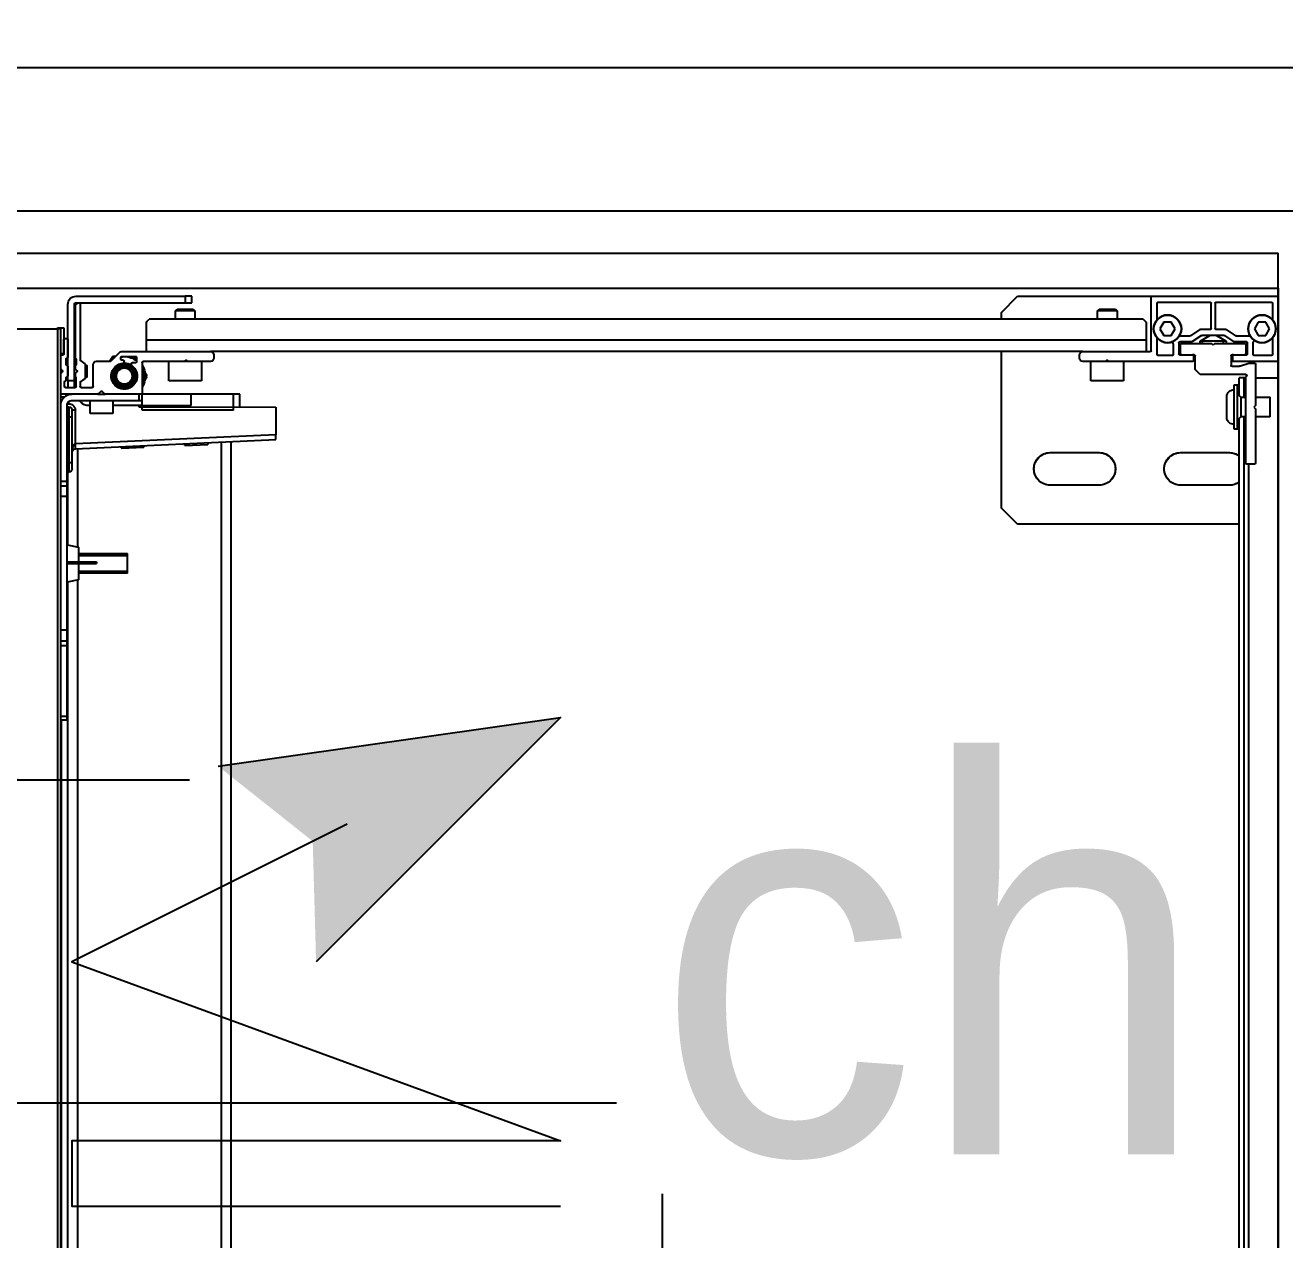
# Model space of a CAD drawing. Header units: centimetres. Extents: x -35664 to 50682, y -23001 to 23705.
# Drawn here: x 9706.7 to 9745.36, y 4361.12 to 4398.4 of the extents above; entities that cross this region are included whole.
import ezdxf

# ---------------------------------------------------------------- set-up
doc = ezdxf.new("R2010")
doc.units = ezdxf.units.CM
doc.linetypes.add('ACAD_ISO02W100', pattern=[15, 12, -3])
doc.linetypes.add('Style de ligne -1', pattern=[0.41664, 0.20828, -0.20836])
for name, color, linetype in [('B aménagement intérieur', 252, 'Continuous'), ('B Général', 252, 'Continuous'), ('C ANNOTATIONS-prestations', 252, 'Continuous'), ('F REMPLISSAGE-vert clair', 252, 'Continuous'), ('F REMPLISSAGE-vert foncé', 252, 'Continuous'), ('MTI900_Alu', 252, 'Continuous'), ('prlm-CHAUFF', 4, 'Continuous'), ('prlm-MOD', 64, 'Continuous')]:
    doc.layers.add(name, color=color, linetype=linetype)
doc.layers.add('prlm-ELEC-CFO', color=1, linetype='Continuous', lineweight=25)
doc.layers.add('prlm-ZEROPLOT', color=254, linetype='Continuous', plot=False)
doc.layers.get('prlm-CHAUFF').off()
doc.styles.add('Eurostile', font='Eurosti.TTF')
doc.styles.add('prlm-elec-cfo', font='comic.ttf', dxfattribs={"height": 12})

# ---------------------------------------------------------------- blocks, each defined once
blk = doc.blocks.new('B 90.200_wc-2')
at = {"layer": 'B Général', "linetype": 'Continuous'}
for p, q in [((-24.9, 0.1), (24.9, 0.1)), ((25, -20.1), (25, 0))]:
    blk.add_line(p, q, dxfattribs=at)
blk.add_arc((24.9, 0), 0.1, 0, 90, dxfattribs=at)
blk = doc.blocks.new('B 90.Groupe-2-1')
at = {"layer": 'B Général', "xscale": -1, "rotation": 270}
blk.add_blockref('B 90.200_wc-2', (35.5, 7.5), dxfattribs=at)
blk = doc.blocks.new('B 90.WC-plan-PMR')
at = {"layer": 'B Général'}
blk.add_blockref('B 90.Groupe-2-1', (0, 0), dxfattribs=at)
blk = doc.blocks.new('B 90.VMC')
at = {"layer": 'B Général', "linetype": 'Style de ligne -1', "ltscale": 25.4}
blk.add_line((0, 10.771), (0, 17), dxfattribs=at)
at = {"layer": 'B Général', "linetype": 'Continuous', "flags": 128}
blk.add_lwpolyline([(0, 10.771), (-8.34, -6.522), (8.34, -6.522)], close=True, dxfattribs=at)
at = {"layer": 'C ANNOTATIONS-prestations', "insert": (-7.149, -7.39), "char_height": 4.706, "attachment_point": 1, "line_spacing_factor": 0.894142, "style": 'Eurostile'}
blk.add_mtext('VMC', dxfattribs=at)
blk = doc.blocks.new('B 90.T2 S105 (2D)')
at = {"layer": 'B Général', "linetype": 'Continuous'}
for p in [(278.41, -200.441), (317.41, -291.511)]:
    blk.add_line(p, (317.41, -200.441), dxfattribs=at)
at = {"layer": 'F REMPLISSAGE-vert clair'}
for p, q in [((278.41, -194.741), (367.046, -194.741)), ((278.41, -199.141), (318.71, -199.141))]:
    blk.add_line(p, q, dxfattribs=at)
at = {"layer": 'F REMPLISSAGE-vert foncé'}
for p, q in [((278.41, -194.741), (367.046, -194.741)), ((278.41, -199.141), (318.71, -199.141))]:
    blk.add_line(p, q, dxfattribs=at)
at = {"layer": 'F REMPLISSAGE-vert foncé', "linetype": 'Continuous'}
for p in [(278.41, -200.441), (317.41, -291.511)]:
    blk.add_line(p, (317.41, -200.441), dxfattribs=at)
at = {"layer": 'B Général'}
blk.add_blockref('B 90.WC-plan-PMR', (262.91, -259.013), dxfattribs=at)
at = {"layer": 'B Général', "rotation": 270}
blk.add_blockref('B 90.VMC', (267.932, -216.603), dxfattribs=at)
blk = doc.blocks.new('B 90.G 100_80')
at = {"layer": 'B Général', "linetype": 'Continuous', "flags": 128}
blk.add_lwpolyline([(9.5, -45), (9.5, 45), (48.52, 45), (48.52, -45)], close=True, dxfattribs=at)
at = {"layer": 'C ANNOTATIONS-prestations'}
for p, q in [((46.87, 43.75), (46.87, -43.75)), ((46.97, -43.75), (46.97, 43.75)), ((9.5, 42.25), (9.5, -42.25)), ((10.55, 41.05), (10.55, -41.05)), ((10.7, 41), (10.7, -41)), ((10.4, 39.6), (10.4, -39.6)), ((46.65, 1.6), (46.65, -35.984)), ((46.85, 1.667), (46.85, -31.75)), ((41.65, -40.287), (41.65, 1.325)), ((41.95, -40.274), (41.95, 1.325)), ((46.35, -36.044), (46.35, 1.5)), ((46.67, -31.75), (46.67, -31.85)), ((46.87, -31.75), (46.67, -31.75)), ((46.67, -31.85), (46.67, -34.033)), ((46.67, -31.85), (46.87, -31.85)), ((46.87, -34.033), (46.67, -34.033)), ((46.67, -34.033), (46.67, -34.168)), ((46.67, -34.168), (46.67, -34.5)), ((46.67, -34.168), (46.87, -34.168)), ((46.67, -34.5), (46.67, -38.6)), ((46.67, -34.5), (46.87, -34.5)), ((44.82, -36.25), (44.82, -36.85)), ((44.82, -36.25), (46.32, -36.25)), ((46.32, -36.311), (44.82, -36.311)), ((46.32, -36.05), (46.67, -35.98)), ((46.32, -36.55), (46.32, -36.05)), ((45.911, -36.55), (45.775, -36.55)), ((45.775, -36.6), (45.775, -36.55)), ((45.911, -36.6), (45.775, -36.6)), ((46.67, -36.55), (45.911, -36.55)), ((45.911, -36.6), (45.911, -36.55)), ((46.67, -36.6), (45.911, -36.6)), ((46.32, -37.05), (46.32, -36.6)), ((46.32, -36.789), (44.82, -36.789)), ((46.32, -36.85), (44.82, -36.85)), ((46.67, -37.12), (46.32, -37.05)), ((46.35, -40.074), (46.35, -37.056)), ((46.65, -37.116), (46.65, -39.35)), ((10.7, -37.75), (17.5, -37.75)), ((17.5, -37.75), (18, -38.25)), ((18, -38.25), (18, -43.05)), ((46.67, -38.6), (46.67, -38.932)), ((46.67, -38.6), (46.87, -38.6)), ((11, -38.95), (12.5, -38.95)), ((15, -38.95), (16.5, -38.95)), ((46.67, -38.932), (46.67, -39.067)), ((46.87, -38.932), (46.67, -38.932)), ((46.67, -39.35), (46.62, -39.35)), ((46.62, -39.65), (46.62, -39.35)), ((46.67, -39.067), (46.67, -41.4)), ((46.67, -39.067), (46.87, -39.067)), ((10.2, -41.3), (10.2, -39.63)), ((10.23, -39.6), (10.47, -39.6)), ((10.5, -39.63), (10.5, -42.29)), ((46.52, -39.45), (46.52, -39.65)), ((46.52, -39.65), (46.52, -41.05)), ((46.62, -39.65), (46.52, -39.65)), ((46.62, -39.65), (46.67, -39.65)), ((46.62, -41.05), (46.62, -39.65)), ((12.5, -39.95), (11, -39.95)), ((16.5, -39.95), (15, -39.95)), ((46.413, -40.071), (40.27, -40.35)), ((43.056, -40.173), (42.354, -40.205)), ((42.357, -40.255), (42.354, -40.205)), ((43.056, -40.173), (43.058, -40.223)), ((45.018, -40.084), (44.316, -40.116)), ((44.319, -40.166), (44.316, -40.116)), ((45.018, -40.084), (45.02, -40.134)), ((46.425, -40.07), (46.413, -40.071)), ((46.413, -40.071), (46.42, -40.221)), ((40.27, -40.5), (46.42, -40.221)), ((40.27, -40.35), (40.27, -40.5)), ((40.27, -41.351), (40.27, -40.5)), ((46.42, -40.221), (46.425, -40.22)), ((46.42, -40.221), (46.42, -41.25)), ((10.65, -41.05), (10.75, -40.95)), ((10.7, -40.67), (10.75, -40.67)), ((10.75, -40.67), (10.75, -42.03)), ((10.75, -40.67), (10.85, -40.67)), ((10.85, -40.67), (10.85, -42.03)), ((9.75, -41.05), (9.75, -41.65)), ((9.75, -41.05), (10.2, -41.05)), ((10.25, -41.35), (10.2, -41.3)), ((10.2, -41.4), (10.25, -41.35)), ((10.5, -41.05), (10.65, -41.05)), ((10.65, -41.65), (10.65, -41.05)), ((11.08, -41.025), (11.08, -41.675)), ((44.47, -41.36), (40.27, -41.351)), ((41.37, -41.353), (41.37, -41.75)), ((41.57, -41.25), (44.37, -41.25)), ((41.57, -41.25), (41.57, -41.75)), ((44.37, -41.25), (44.37, -41.4)), ((44.472, -41.4), (44.47, -41.36)), ((45.27, -41.15), (45.97, -41.15)), ((45.27, -41.55), (45.27, -41.15)), ((45.97, -41.15), (45.97, -41.55)), ((46.42, -41.25), (46.52, -41.25)), ((46.52, -41.05), (46.52, -41.25)), ((46.62, -41.05), (46.52, -41.05)), ((46.67, -41.05), (46.62, -41.05)), ((46.62, -41.35), (46.62, -41.05)), ((46.62, -41.35), (46.67, -41.35)), ((10.2, -41.65), (9.75, -41.65)), ((10.2, -42.67), (10.2, -41.4)), ((10.65, -41.65), (10.5, -41.65)), ((10.55, -41.65), (10.55, -42.25)), ((10.75, -41.75), (10.65, -41.65)), ((10.7, -41.7), (10.7, -42.25)), ((41.37, -41.75), (41.57, -41.75)), ((41.57, -41.75), (42.87, -41.75)), ((42.87, -41.4), (42.87, -41.75)), ((44.37, -41.4), (42.87, -41.4)), ((42.87, -41.75), (44.37, -41.75)), ((44.37, -41.4), (44.37, -41.55)), ((44.37, -41.4), (45.27, -41.4)), ((44.37, -41.55), (44.37, -41.75)), ((44.47, -41.55), (44.37, -41.55)), ((44.37, -41.75), (44.4, -41.75)), ((44.4, -41.75), (45.508, -41.75)), ((46.52, -41.55), (44.47, -41.55)), ((44.47, -41.75), (44.47, -41.55)), ((45.732, -41.75), (45.508, -41.75)), ((45.732, -41.75), (46.84, -41.75)), ((45.97, -41.4), (46.067, -41.4)), ((46.765, -41.65), (46.87, -41.65)), ((46.84, -41.75), (46.87, -41.75)), ((10.75, -42.03), (10.7, -42.03)), ((10.85, -42.03), (10.75, -42.03)), ((44.37, -42.72), (44.37, -41.78)), ((45.114, -41.95), (44.726, -41.95)), ((45.529, -41.759), (45.599, -41.829)), ((45.641, -41.829), (45.711, -41.759)), ((45.87, -41.98), (45.87, -42.66)), ((46.24, -41.95), (45.9, -41.95)), ((46.133, -42.221), (46.257, -42.134)), ((46.27, -42.109), (46.27, -41.98)), ((46.4, -41.98), (46.4, -42.252)), ((46.72, -41.95), (46.43, -41.95)), ((46.45, -41.95), (46.45, -42.15)), ((46.65, -42.15), (46.65, -41.95)), ((46.75, -41.98), (46.75, -42.12)), ((9.5, -42.78), (9.5, -42.25)), ((10.2, -42.25), (9.5, -42.25)), ((10.55, -42.25), (10.5, -42.25)), ((10.5, -42.35), (11.9, -42.35)), ((10.55, -42.25), (10.7, -42.25)), ((11.9, -42.35), (12.05, -42.5)), ((12.05, -42.5), (12.05, -42.92)), ((14.25, -42.15), (15.25, -42.15)), ((14.25, -42.75), (14.25, -42.15)), ((15.25, -42.15), (15.25, -42.75)), ((42.55, -42.15), (43.55, -42.15)), ((42.55, -42.75), (42.55, -42.15)), ((43.55, -42.15), (43.55, -42.75)), ((44.278, -42.2), (44.22, -42.3)), ((44.22, -42.3), (44.278, -42.4)), ((46.07, -42.27), (46.09, -42.25)), ((46.07, -42.63), (46.07, -42.27)), ((46.07, -42.293), (46.12, -42.293)), ((46.09, -42.65), (46.09, -42.25)), ((46.09, -42.25), (46.12, -42.25)), ((46.12, -42.654), (46.12, -42.246)), ((46.371, -42.429), (46.411, -42.388)), ((46.411, -42.512), (46.371, -42.471)), ((46.4, -42.25), (46.45, -42.25)), ((46.4, -42.293), (46.45, -42.293)), ((46.42, -42.28), (46.42, -42.367)), ((46.45, -42.15), (46.45, -44.5)), ((46.45, -42.15), (46.65, -42.15)), ((46.65, -42.15), (46.65, -44.5)), ((46.65, -42.595), (46.65, -42.31)), ((46.661, -42.249), (46.7, -42.21)), ((46.661, -42.287), (46.661, -42.249)), ((46.7, -42.15), (46.7, -42.251)), ((46.72, -42.15), (46.7, -42.15)), ((46.821, -42.429), (46.87, -42.379)), ((46.87, -42.521), (46.821, -42.471)), ((46.835, -42.486), (46.835, -42.414)), ((9.5, -44.72), (9.5, -42.78)), ((9.53, -42.75), (10.87, -42.75)), ((10.395, -42.7), (10.23, -42.7)), ((10.695, -42.601), (10.405, -42.698)), ((10.92, -42.6), (10.705, -42.6)), ((10.9, -42.78), (10.9, -42.92)), ((10.95, -42.92), (10.95, -42.63)), ((12.1, -42.92), (12.1, -42.78)), ((12.13, -42.75), (14.7, -42.75)), ((14.7, -42.75), (14.729, -42.779)), ((14.7, -42.75), (14.8, -42.75)), ((14.771, -42.779), (14.8, -42.75)), ((14.8, -42.75), (15.5, -42.75)), ((15.6, -42.85), (15.6, -42.95)), ((42.17, -42.95), (42.17, -42.85)), ((42.27, -42.75), (42.958, -42.75)), ((42.958, -42.75), (43.082, -42.75)), ((42.979, -42.759), (42.999, -42.779)), ((43.041, -42.779), (43.061, -42.759)), ((43.082, -42.75), (44.34, -42.75)), ((44.54, -42.87), (44.54, -42.74)), ((44.54, -42.854), (44.566, -42.9)), ((44.57, -42.71), (44.68, -42.71)), ((44.99, -42.9), (44.57, -42.9)), ((44.71, -42.68), (44.71, -42.657)), ((44.92, -42.729), (44.92, -42.76)), ((44.95, -42.79), (44.99, -42.79)), ((45.02, -42.82), (45.02, -42.87)), ((45.321, -42.769), (45.049, -43.041)), ((45.184, -42.906), (45.27, -42.906)), ((45.27, -42.906), (45.328, -42.806)), ((45.77, -42.76), (45.342, -42.76)), ((46.07, -42.607), (46.12, -42.607)), ((46.09, -42.65), (46.07, -42.63)), ((46.12, -42.65), (46.09, -42.65)), ((46.257, -42.766), (46.133, -42.679)), ((46.27, -44.52), (46.27, -42.791)), ((46.4, -42.607), (46.45, -42.607)), ((46.45, -42.65), (46.4, -42.65)), ((46.4, -42.827), (46.4, -42.653)), ((46.42, -42.533), (46.42, -42.625)), ((46.42, -42.855), (46.42, -44.45)), ((46.65, -43.42), (46.65, -42.885)), ((46.661, -42.65), (46.661, -42.618)), ((46.7, -42.69), (46.661, -42.65)), ((46.7, -42.654), (46.7, -42.826)), ((9.68, -43.467), (9.68, -42.96)), ((9.71, -42.93), (10.24, -42.93)), ((10.27, -42.96), (10.27, -43.306)), ((10.45, -42.98), (10.45, -43.32)), ((10.87, -42.95), (10.48, -42.95)), ((10.5, -43.27), (10.5, -42.98)), ((10.87, -42.95), (10.92, -42.95)), ((11.45, -43.3), (11.5, -43.25)), ((11.5, -43.25), (11.55, -43.3)), ((12.08, -42.95), (12.13, -42.95)), ((12.52, -42.95), (12.13, -42.95)), ((12.5, -42.98), (12.5, -43.27)), ((12.55, -43.32), (12.55, -42.98)), ((12.73, -43.28), (12.73, -42.96)), ((12.76, -42.93), (13.19, -42.93)), ((13.22, -42.96), (13.22, -43.467)), ((13.4, -43.08), (13.4, -44.72)), ((15.5, -43.05), (13.43, -43.05)), ((13.55, -43.4), (13.55, -43.05)), ((15.5, -43.05), (42.27, -43.05)), ((45.028, -43.05), (42.27, -43.05)), ((44.25, -43.4), (44.25, -43.05)), ((46.77, -42.98), (46.77, -43.42)), ((46.77, -43.78), (46.77, -42.98)), ((46.77, -42.98), (46.87, -42.98)), ((46.84, -42.95), (46.8, -42.95)), ((9.885, -43.55), (9.769, -43.75)), ((10.115, -43.55), (9.885, -43.55)), ((10.231, -43.75), (10.115, -43.55)), ((10.364, -43.53), (10.786, -43.53)), ((10.48, -43.35), (10.841, -43.35)), ((11.45, -43.3), (10.53, -43.3)), ((10.803, -43.535), (11.088, -43.725)), ((10.858, -43.355), (11.142, -43.545)), ((11.1, -43.377), (11.1, -43.3)), ((11.1, -43.377), (11.9, -43.377)), ((11.4, -43.55), (11.1, -43.377)), ((11.159, -43.55), (11.841, -43.55)), ((11.177, -43.3), (11.177, -43.421)), ((12.47, -43.3), (11.55, -43.3)), ((11.9, -43.377), (11.6, -43.55)), ((11.823, -43.3), (11.823, -43.421)), ((11.858, -43.545), (12.15, -43.35)), ((11.9, -43.3), (11.9, -43.377)), ((11.904, -43.73), (12.197, -43.535)), ((12.15, -43.35), (12.52, -43.35)), ((12.214, -43.53), (12.536, -43.53)), ((12.785, -43.55), (12.669, -43.75)), ((13.015, -43.55), (12.785, -43.55)), ((13.131, -43.75), (13.015, -43.55)), ((13.55, -43.4), (44.25, -43.4)), ((13.55, -43.95), (13.55, -43.4)), ((44.25, -43.95), (44.25, -43.4)), ((46.74, -43.45), (46.68, -43.45)), ((9.68, -44.54), (9.68, -44.033)), ((9.769, -43.75), (9.885, -43.95)), ((9.885, -43.95), (10.115, -43.95)), ((10.115, -43.95), (10.231, -43.75)), ((11.105, -43.73), (11.41, -43.73)), ((11.44, -44.54), (11.44, -43.76)), ((11.56, -43.76), (11.56, -44.54)), ((11.59, -43.73), (11.904, -43.73)), ((12.669, -43.75), (12.785, -43.95)), ((12.785, -43.95), (13.015, -43.95)), ((13.015, -43.95), (13.131, -43.75)), ((13.22, -44.033), (13.22, -44.54)), ((13.65, -44.05), (13.55, -43.95)), ((13.65, -44.05), (44.15, -44.05)), ((14.45, -44.3), (14.45, -44.05)), ((15.05, -44.05), (15.05, -44.3)), ((18, -44.05), (18, -44.25)), ((42.75, -44.3), (42.75, -44.05)), ((43.35, -44.05), (43.35, -44.3)), ((44.25, -43.95), (44.15, -44.05)), ((46.97, -43.78), (46.77, -43.78)), ((46.87, -43.75), (46.97, -43.75)), ((46.97, -43.75), (46.97, -43.78)), ((47.42, -43.75), (46.97, -43.75)), ((48.52, -43.75), (47.42, -43.75)), ((14.45, -44.3), (15.05, -44.3)), ((14.5, -44.35), (14.45, -44.3)), ((15, -44.35), (14.5, -44.35)), ((15.05, -44.3), (15, -44.35)), ((18, -44.25), (17.5, -44.75)), ((42.75, -44.3), (43.35, -44.3)), ((42.8, -44.35), (42.75, -44.3)), ((43.3, -44.35), (42.8, -44.35)), ((43.35, -44.3), (43.3, -44.35)), ((9.5, -44.75), (9.5, -44.72)), ((9.53, -44.75), (9.5, -44.75)), ((13.37, -44.75), (9.53, -44.75)), ((11.41, -44.57), (9.71, -44.57)), ((13.19, -44.57), (11.59, -44.57)), ((17.5, -44.75), (13.37, -44.75)), ((43.05, -44.55), (42.85, -44.55)), ((42.85, -44.55), (42.85, -44.75)), ((42.85, -44.75), (43.05, -44.75)), ((46.4, -44.55), (43.05, -44.55)), ((43.05, -44.75), (43.05, -44.55)), ((46.4, -44.75), (43.05, -44.75)), ((46.32, -44.55), (46.3, -44.55))]:
    blk.add_line(p, q, dxfattribs=at)
at = {"layer": 'C ANNOTATIONS-prestations', "flags": 128}
for points in [[(10.7, -39.05, -0.080612), (10.842, -38.976, -0.080612), (11, -38.95)], [(12.5, -38.95, -0.414214), (13, -39.45, -0.414214), (12.5, -39.95)], [(15, -39.95, -0.414214), (14.5, -39.45, -0.414214), (15, -38.95)], [(16.5, -38.95, -0.414214), (17, -39.45, -0.414214), (16.5, -39.95)], [(46.52, -39.45, -0.198912), (46.549, -39.379, -0.198912), (46.62, -39.35)], [(10.2, -39.63, -0.198912), (10.209, -39.609, -0.198912), (10.23, -39.6)], [(10.47, -39.6, -0.198912), (10.491, -39.609, -0.198912), (10.5, -39.63)], [(11, -39.95, -0.080612), (10.842, -39.924, -0.080612), (10.7, -39.85)], [(46.52, -39.97, -0.193016), (46.492, -40.039, -0.193016), (46.425, -40.07)], [(10.85, -40.827, -0.218554), (11.01, -40.873, -0.218554), (11.08, -41.025)], [(10.85, -40.826, -0.003145), (10.853, -40.826, -0.003145), (10.855, -40.826)], [(46.663, -41.445, -0.227222), (46.495, -41.406, -0.227222), (46.42, -41.25)], [(46.62, -41.35, -0.198912), (46.549, -41.321, -0.198912), (46.52, -41.25)], [(11.08, -41.675, -0.218554), (11.01, -41.827, -0.218554), (10.85, -41.873)], [(44.37, -41.78, -0.198912), (44.379, -41.759, -0.198912), (44.4, -41.75)], [(45.508, -41.75, -0.098491), (45.519, -41.752, -0.098491), (45.529, -41.759)], [(45.711, -41.759, -0.098491), (45.721, -41.752, -0.098491), (45.732, -41.75)], [(46.067, -41.4, -0.109774), (46.151, -41.419, -0.109774), (46.22, -41.472)], [(46.302, -41.55, -0.028434), (46.259, -41.513, -0.028434), (46.22, -41.472)], [(46.87, -41.4, -0.198912), (46.767, -41.647, -0.198912), (46.52, -41.75)], [(46.67, -41.4, -0.198912), (46.626, -41.506, -0.198912), (46.52, -41.55)], [(46.84, -41.75, -0.198912), (46.861, -41.759, -0.198912), (46.87, -41.78)], [(10.855, -41.873, -0.003145), (10.853, -41.874, -0.003145), (10.85, -41.874)], [(44.37, -42.646, -0.14145), (44.27, -42.3, -0.14145), (44.37, -41.954)], [(44.37, -42.54, -0.103148), (44.32, -42.3, -0.103148), (44.37, -42.06)], [(44.697, -42.632, -0.366532), (44.556, -42.134, -0.366532), (45.023, -41.913, -0.366532), (45.318, -42.338, -0.366532), (44.948, -42.699)], [(45.641, -41.829, -0.198912), (45.62, -41.837, -0.198912), (45.599, -41.829)], [(45.87, -41.98, -0.198912), (45.879, -41.959, -0.198912), (45.9, -41.95)], [(46.24, -41.95, -0.198912), (46.261, -41.959, -0.198912), (46.27, -41.98)], [(46.27, -42.109, -0.120588), (46.267, -42.123, -0.120588), (46.257, -42.134)], [(46.4, -41.98, -0.198912), (46.409, -41.959, -0.198912), (46.43, -41.95)], [(46.72, -41.95, -0.198912), (46.741, -41.959, -0.198912), (46.75, -41.98)], [(46.75, -42.12, -0.198912), (46.741, -42.141, -0.198912), (46.72, -42.15)], [(10.5, -42.35, -0.414214), (10.47, -42.32, -0.414214), (10.5, -42.29)], [(46.12, -42.246, -0.120588), (46.123, -42.232, -0.120588), (46.133, -42.221)], [(46.371, -42.471, -0.198912), (46.362, -42.45, -0.198912), (46.371, -42.429)], [(46.42, -42.28, -0.155096), (46.406, -42.269, -0.155096), (46.4, -42.252)], [(46.42, -42.367, -0.098491), (46.418, -42.378, -0.098491), (46.411, -42.388)], [(46.411, -42.512, -0.098491), (46.418, -42.522, -0.098491), (46.42, -42.533)], [(46.661, -42.249, -0.013224), (46.655, -42.25, -0.013224), (46.65, -42.25)], [(46.65, -42.31, -0.17724), (46.657, -42.291, -0.17724), (46.675, -42.28)], [(46.7, -42.251, -0.17724), (46.693, -42.27, -0.17724), (46.675, -42.28)], [(46.821, -42.471, -0.198912), (46.812, -42.45, -0.198912), (46.821, -42.429)], [(9.5, -42.78, -0.198912), (9.509, -42.759, -0.198912), (9.53, -42.75)], [(10.23, -42.7, -0.198912), (10.209, -42.691, -0.198912), (10.2, -42.67)], [(10.405, -42.698, -0.040241), (10.4, -42.7, -0.040241), (10.395, -42.7)], [(10.695, -42.601, -0.040241), (10.7, -42.6, -0.040241), (10.705, -42.6)], [(10.87, -42.75, -0.198912), (10.891, -42.759, -0.198912), (10.9, -42.78)], [(10.92, -42.6, -0.198912), (10.941, -42.609, -0.198912), (10.95, -42.63)], [(12.1, -42.78, -0.198912), (12.109, -42.759, -0.198912), (12.13, -42.75)], [(14.771, -42.779, -0.198912), (14.75, -42.787, -0.198912), (14.729, -42.779)], [(15.5, -42.75, -0.198912), (15.571, -42.779, -0.198912), (15.6, -42.85)], [(42.17, -42.85, -0.198912), (42.199, -42.779, -0.198912), (42.27, -42.75)], [(42.958, -42.75, -0.098491), (42.969, -42.752, -0.098491), (42.979, -42.759)], [(43.041, -42.779, -0.198912), (43.02, -42.787, -0.198912), (42.999, -42.779)], [(43.061, -42.759, -0.098491), (43.071, -42.752, -0.098491), (43.082, -42.75)], [(44.37, -42.72, -0.198912), (44.361, -42.741, -0.198912), (44.34, -42.75)], [(44.54, -42.74, -0.198912), (44.549, -42.719, -0.198912), (44.57, -42.71)], [(44.92, -42.9, -0.085942), (44.718, -42.865, -0.085942), (44.54, -42.764)], [(44.67, -42.9, -0.02871), (44.603, -42.867, -0.02871), (44.54, -42.827)], [(44.57, -42.9, -0.198912), (44.549, -42.891, -0.198912), (44.54, -42.87)], [(44.71, -42.68, -0.198912), (44.701, -42.701, -0.198912), (44.68, -42.71)], [(44.697, -42.632, -0.122946), (44.706, -42.643, -0.122946), (44.71, -42.657)], [(44.92, -42.7, -0.074153), (44.803, -42.683, -0.074153), (44.697, -42.632)], [(44.92, -42.729, -0.189855), (44.928, -42.708, -0.189855), (44.948, -42.699)], [(44.948, -42.699, -0.008728), (44.934, -42.7, -0.008728), (44.92, -42.7)], [(44.95, -42.79, -0.198912), (44.929, -42.781, -0.198912), (44.92, -42.76)], [(45.009, -42.893, -0.018566), (44.965, -42.898, -0.018566), (44.92, -42.9)], [(44.99, -42.79, -0.198912), (45.011, -42.799, -0.198912), (45.02, -42.82)], [(45.02, -42.87, -0.198912), (45.011, -42.891, -0.198912), (44.99, -42.9)], [(45.379, -42.76, -0.041018), (45.298, -42.829, -0.041018), (45.207, -42.883)], [(45.321, -42.769, -0.098491), (45.331, -42.762, -0.098491), (45.342, -42.76)], [(45.87, -42.66, -0.198912), (45.841, -42.731, -0.198912), (45.77, -42.76)], [(46.133, -42.679, -0.120588), (46.123, -42.668, -0.120588), (46.12, -42.654)], [(46.257, -42.766, -0.120588), (46.267, -42.777, -0.120588), (46.27, -42.791)], [(46.4, -42.653, -0.155096), (46.406, -42.636, -0.155096), (46.42, -42.625)], [(46.42, -42.855, -0.155096), (46.406, -42.844, -0.155096), (46.4, -42.827)], [(46.675, -42.625, -0.17724), (46.657, -42.614, -0.17724), (46.65, -42.595)], [(46.65, -42.65, -0.013224), (46.655, -42.65, -0.013224), (46.661, -42.65)], [(46.65, -42.885, -0.17724), (46.657, -42.866, -0.17724), (46.675, -42.855)], [(46.675, -42.625, -0.17724), (46.693, -42.635, -0.17724), (46.7, -42.654)], [(46.7, -42.826, -0.17724), (46.693, -42.845, -0.17724), (46.675, -42.855)], [(9.68, -42.96, -0.198912), (9.689, -42.939, -0.198912), (9.71, -42.93)], [(10.24, -42.93, -0.198912), (10.261, -42.939, -0.198912), (10.27, -42.96)], [(10.45, -42.98, -0.198912), (10.459, -42.959, -0.198912), (10.48, -42.95)], [(10.5, -42.98, -0.198912), (10.509, -42.959, -0.198912), (10.53, -42.95)], [(10.53, -43.3, -0.198912), (10.509, -43.291, -0.198912), (10.5, -43.27)], [(10.9, -42.92, -0.198912), (10.891, -42.941, -0.198912), (10.87, -42.95)], [(10.95, -42.92, -0.198912), (10.941, -42.941, -0.198912), (10.92, -42.95)], [(12.08, -42.95, -0.198912), (12.059, -42.941, -0.198912), (12.05, -42.92)], [(12.13, -42.95, -0.198912), (12.109, -42.941, -0.198912), (12.1, -42.92)], [(12.47, -42.95, -0.198912), (12.491, -42.959, -0.198912), (12.5, -42.98)], [(12.5, -43.27, -0.198912), (12.491, -43.291, -0.198912), (12.47, -43.3)], [(12.52, -42.95, -0.198912), (12.541, -42.959, -0.198912), (12.55, -42.98)], [(12.73, -42.96, -0.198912), (12.739, -42.939, -0.198912), (12.76, -42.93)], [(12.758, -43.349, -0.095961), (12.737, -43.317, -0.095961), (12.73, -43.28)], [(13.19, -42.93, -0.198912), (13.211, -42.939, -0.198912), (13.22, -42.96)], [(13.4, -43.08, -0.198912), (13.409, -43.059, -0.198912), (13.43, -43.05)], [(15.6, -42.95, -0.198912), (15.571, -43.021, -0.198912), (15.5, -43.05)], [(42.27, -43.05, -0.198912), (42.199, -43.021, -0.198912), (42.17, -42.95)], [(45.049, -43.041, -0.098491), (45.039, -43.048, -0.098491), (45.028, -43.05)], [(46.77, -42.98, -0.198912), (46.779, -42.959, -0.198912), (46.8, -42.95)], [(46.87, -42.92, -0.198912), (46.861, -42.941, -0.198912), (46.84, -42.95)], [(9.68, -43.47, -0.01196), (9.68, -43.469, -0.01196), (9.68, -43.467)], [(10.27, -43.306, -0.123554), (10.258, -43.354, -0.123554), (10.225, -43.39)], [(10.48, -43.35, -0.198912), (10.459, -43.341, -0.198912), (10.45, -43.32)], [(10.786, -43.53, -0.073633), (10.795, -43.531, -0.073633), (10.803, -43.535)], [(10.841, -43.35, -0.073633), (10.85, -43.351, -0.073633), (10.858, -43.355)], [(11.159, -43.55, -0.073633), (11.15, -43.549, -0.073633), (11.142, -43.545)], [(11.858, -43.545, -0.073633), (11.85, -43.549, -0.073633), (11.841, -43.55)], [(12.197, -43.535, -0.073633), (12.205, -43.531, -0.073633), (12.214, -43.53)], [(12.55, -43.32, -0.198912), (12.541, -43.341, -0.198912), (12.52, -43.35)], [(13.22, -43.467, -0.01196), (13.22, -43.469, -0.01196), (13.22, -43.47)], [(46.68, -43.45, -0.198912), (46.659, -43.441, -0.198912), (46.65, -43.42)], [(46.77, -43.42, -0.198912), (46.761, -43.441, -0.198912), (46.74, -43.45)], [(9.68, -44.033, -0.01196), (9.68, -44.031, -0.01196), (9.68, -44.03)], [(11.105, -43.73, -0.073633), (11.096, -43.729, -0.073633), (11.088, -43.725)], [(11.41, -43.73, -0.198912), (11.431, -43.739, -0.198912), (11.44, -43.76)], [(11.56, -43.76, -0.198912), (11.569, -43.739, -0.198912), (11.59, -43.73)], [(13.22, -44.03, -0.01196), (13.22, -44.031, -0.01196), (13.22, -44.033)], [(46.42, -44.45, -0.198912), (46.391, -44.521, -0.198912), (46.32, -44.55)], [(9.53, -44.75, -0.198912), (9.509, -44.741, -0.198912), (9.5, -44.72)], [(9.71, -44.57, -0.198912), (9.689, -44.561, -0.198912), (9.68, -44.54)], [(11.44, -44.54, -0.198912), (11.431, -44.561, -0.198912), (11.41, -44.57)], [(11.59, -44.57, -0.198912), (11.569, -44.561, -0.198912), (11.56, -44.54)], [(13.22, -44.54, -0.198912), (13.211, -44.561, -0.198912), (13.19, -44.57)], [(13.4, -44.72, -0.198912), (13.391, -44.741, -0.198912), (13.37, -44.75)], [(46.3, -44.55, -0.198912), (46.279, -44.541, -0.198912), (46.27, -44.52)], [(46.65, -44.5, -0.198912), (46.577, -44.677, -0.198912), (46.4, -44.75)], [(46.45, -44.5, -0.198912), (46.435, -44.535, -0.198912), (46.4, -44.55)]]:
    blk.add_lwpolyline(points, format="xyb", dxfattribs=at)
at = {"layer": 'C ANNOTATIONS-prestations'}
for centre, radius in [((44.92, -42.3), 0.35), ((44.92, -42.3), 0.3), ((44.92, -42.3), 0.25), ((10, -43.75), 0.425), ((12.9, -43.75), 0.425)]:
    blk.add_circle(centre, radius, dxfattribs=at)
for points, knots in [([(46.425, -40.22), (46.423, -40.181), (46.422, -40.129), (46.422, -40.102), (46.422, -40.083), (46.423, -40.074), (46.424, -40.072), (46.424, -40.07), (46.424, -40.07), (46.424, -40.07), (46.425, -40.07)], [0, 0, 0, 1, 2, 3, 4, 5, 6, 7, 7, 8, 8, 8]), ([(46.52, -39.97), (46.52, -40.004), (46.513, -40.068), (46.501, -40.117), (46.491, -40.146), (46.48, -40.171), (46.467, -40.191), (46.457, -40.203), (46.447, -40.212), (46.433, -40.219), (46.426, -40.22), (46.425, -40.22), (46.425, -40.22)], [0, 0, 0, 1, 2, 3, 4, 5, 6, 7, 8, 9, 9, 10, 10, 10])]:
    blk.add_open_spline(points, degree=2, knots=knots, dxfattribs=at)
blk = doc.blocks.new('xi.dchrob')
at = {"layer": 'prlm-ZEROPLOT', "color": 253, "linetype": 'ACAD_ISO02W100', "ltscale": 5}
for radius in [180, 120]:
    blk.add_circle((13.375, 0), radius, dxfattribs=at)
blk = doc.blocks.new('xi.CH')
at = {"layer": 'prlm-ELEC-CFO', "lineweight": 5}
blk.add_hatch(color=0, dxfattribs=at).paths.add_polyline_path([(-3, 6), (-0.103, 3.699), (0, 0), (7.5, 7.5)])
at = {"layer": 'prlm-ELEC-CFO', "color": 0}
for points in [[(-3, 6), (7.5, 7.5), (0, 0)], [(0.955, 4.227), (-7.5, 0), (7.5, -5.5), (-7.5, -5.5), (-7.5, -7.5), (7.5, -7.5)]]:
    blk.add_lwpolyline(points, dxfattribs=at)
blk = doc.blocks.new('B 70.MTI900_Alu_390')
at = {"layer": 'MTI900_Alu', "color": 1, "linetype": 'Continuous'}
for p, q in [((-4.225, 0), (4.225, 0)), ((4.278, 0), (4.225, 0)), ((4.225, -0.07), (4.225, 0)), ((4.472, 0), (4.278, 0)), ((4.475, 0), (4.472, 0)), ((4.475, -0.003), (4.475, 0)), ((4.105, -0.025), (4.165, -0.025)), ((4.105, -0.025), (4.105, -0.07)), ((4.165, -0.07), (4.165, -0.025)), ((4.275, -0.003), (4.275, -0.137)), ((4.293, -0.021), (4.293, -0.074)), ((4.3467, -0.018), (4.296, -0.018)), ((4.355, -0.0385), (4.375, -0.0269)), ((4.355, -0.0615), (4.355, -0.0385)), ((4.375, -0.0269), (4.395, -0.0385)), ((4.395, -0.0385), (4.395, -0.0615)), ((4.454, -0.018), (4.4033, -0.018)), ((4.457, -0.191), (4.457, -0.021)), ((4.475, -0.387), (4.475, -0.003)), ((3.96, -0.073), (3.96, -0.097)), ((4.13, -0.07), (3.963, -0.07)), ((4.135, -0.075), (4.13, -0.07)), ((4.14, -0.07), (4.135, -0.075)), ((4.267, -0.07), (4.14, -0.07)), ((4.27, -0.0895), (4.27, -0.073)), ((4.296, -0.077), (4.3306, -0.077)), ((4.375, -0.0731), (4.355, -0.0615)), ((4.395, -0.0615), (4.375, -0.0731)), ((-4.105, -0.105), (4.105, -0.105)), ((-3.96, -0.09), (3.96, -0.09)), ((3.963, -0.1), (4.229, -0.1)), ((4.105, -0.115), (4.095, -0.125)), ((4.105, -0.1), (4.105, -0.115)), ((4.165, -0.115), (4.105, -0.115)), ((4.165, -0.115), (4.165, -0.1)), ((4.165, -0.105), (4.225, -0.105)), ((4.175, -0.125), (4.165, -0.115)), ((4.225, -0.105), (4.225, -0.1)), ((4.225, -0.105), (4.225, -0.12)), ((4.235, -0.1), (4.235, -0.24)), ((4.2602, -0.1195), (4.2698, -0.0905)), ((4.295, -0.137), (4.295, -0.098)), ((4.298, -0.095), (4.332, -0.095)), ((4.327, -0.1), (4.298, -0.1)), ((4.33, -0.195), (4.33, -0.103)), ((4.335, -0.098), (4.335, -0.1341)), ((4.353, -0.0864), (4.353, -0.1286)), ((-4.1, -0.12), (4.1, -0.12)), ((3.775, -0.12), (3.775, -0.8)), ((3.895, -0.15), (3.895, -0.3)), ((3.995, -0.3), (3.995, -0.15)), ((4.067, -0.12), (4.067, -0.125)), ((4.067, -0.125), (4.203, -0.125)), ((4.067, -0.125), (4.067, -0.135)), ((4.067, -0.135), (4.203, -0.135)), ((4.17, -0.12), (4.225, -0.12)), ((4.203, -0.125), (4.203, -0.12)), ((4.203, -0.135), (4.203, -0.125)), ((4.26, -0.142), (4.26, -0.1205)), ((4.292, -0.145), (4.263, -0.145)), ((4.278, -0.14), (4.292, -0.14)), ((4.295, -0.137), (4.295, -0.142)), ((4.3355, -0.1358), (4.3545, -0.1642)), ((4.3535, -0.1303), (4.3725, -0.1588)), ((4.1025, -0.158), (4.1675, -0.158)), ((4.3377, -0.16), (4.33, -0.16)), ((4.33, -0.1677), (4.3421, -0.1677)), ((4.3377, -0.16), (4.3377, -0.24)), ((4.355, -0.19), (4.3377, -0.16)), ((4.355, -0.1659), (4.355, -0.2341)), ((4.373, -0.1605), (4.373, -0.191)), ((4.33, -0.195), (4.325, -0.2)), ((4.325, -0.2), (4.33, -0.205)), ((4.33, -0.297), (4.33, -0.205)), ((4.3377, -0.24), (4.355, -0.21)), ((4.373, -0.209), (4.373, -0.2404)), ((4.454, -0.194), (4.376, -0.194)), ((4.376, -0.206), (4.454, -0.206)), ((4.457, -0.369), (4.457, -0.209)), ((4.235, -0.24), (4.25, -0.255)), ((4.25, -0.255), (4.292, -0.255)), ((4.275, -0.263), (4.275, -0.52)), ((4.292, -0.26), (4.278, -0.26)), ((4.295, -0.258), (4.295, -0.263)), ((4.295, -0.302), (4.295, -0.263)), ((4.33, -0.2323), (4.3421, -0.2323)), ((4.33, -0.24), (4.3377, -0.24)), ((4.3545, -0.2358), (4.335, -0.265)), ((4.335, -0.265), (4.335, -0.302)), ((4.373, -0.2404), (4.3535, -0.2697)), ((4.298, -0.3), (4.327, -0.3)), ((4.332, -0.305), (4.298, -0.305)), ((4.353, -0.2714), (4.353, -0.3036)), ((4.293, -0.326), (4.293, -0.369)), ((4.328, -0.323), (4.296, -0.323)), ((4.355, -0.3285), (4.375, -0.3169)), ((4.355, -0.3515), (4.355, -0.3285)), ((4.375, -0.3169), (4.395, -0.3285)), ((4.395, -0.3285), (4.395, -0.3515)), ((4.296, -0.372), (4.3467, -0.372)), ((4.375, -0.3631), (4.355, -0.3515)), ((4.395, -0.3515), (4.375, -0.3631)), ((4.4033, -0.372), (4.454, -0.372)), ((4.305, -0.6), (4.305, -0.393)), ((4.34, -0.405), (4.305, -0.405)), ((4.308, -0.39), (4.472, -0.39)), ((4.34, -0.405), (4.34, -3.475)), ((4.395, -0.405), (4.34, -0.405)), ((4.405, -0.415), (4.395, -0.405)), ((4.405, -0.415), (4.405, -3.465)), ((4.475, -0.8), (4.475, -0.387)), ((4.215, -0.475), (4.215, -0.575)), ((4.275, -0.475), (4.215, -0.475)), ((4.43, -0.495), (4.405, -0.495)), ((4.43, -0.495), (4.43, -0.555)), ((4.435, -0.5), (4.43, -0.495)), ((4.435, -0.55), (4.435, -0.5)), ((4.275, -0.52), (4.2779, -0.5229)), ((4.275, -0.52), (4.275, -0.53)), ((4.2779, -0.5271), (4.275, -0.53)), ((4.275, -0.53), (4.275, -0.6)), ((3.895, -0.55), (3.895, -0.7)), ((3.995, -0.7), (3.995, -0.55)), ((4.215, -0.575), (4.275, -0.575)), ((4.405, -0.555), (4.43, -0.555)), ((4.43, -0.555), (4.435, -0.55)), ((4.285, -0.61), (4.295, -0.61)), ((4.305, -0.6), (4.305, -3.277)), ((3.775, -0.8), (3.825, -0.85)), ((4.425, -0.85), (4.475, -0.8)), ((3.825, -0.85), (4.305, -0.85)), ((4.405, -0.85), (4.425, -0.85)), ((4.0071, -3.6913), (4.035, -3.077)), ((4.05, -3.077), (4.0221, -3.692)), ((4.035, -3.077), (4.05, -3.077)), ((4.1351, -3.077), (4.05, -3.077)), ((4.136, -3.497), (4.1351, -3.077)), ((4.125, -3.207), (4.125, -3.487)), ((4.125, -3.207), (4.175, -3.207)), ((4.1353, -3.187), (4.175, -3.187)), ((4.175, -3.187), (4.175, -3.207)), ((4.175, -3.207), (4.175, -3.337)), ((4.0287, -3.215), (-0.1325, -3.215)), ((4.0274, -3.245), (-0.1325, -3.245)), ((4.0173, -3.3556), (4.0205, -3.2854)), ((4.0255, -3.2857), (4.0205, -3.2854)), ((4.275, -3.277), (4.275, -3.3458)), ((4.295, -3.267), (4.285, -3.267)), ((4.305, -3.5528), (4.305, -3.277)), ((4.215, -3.305), (4.215, -3.405)), ((4.275, -3.305), (4.215, -3.305)), ((4.0173, -3.3556), (4.0223, -3.3558)), ((4.14, -3.337), (4.175, -3.337)), ((4.14, -3.487), (4.14, -3.337)), ((4.175, -3.337), (4.175, -3.487)), ((4.275, -3.3458), (4.275, -3.3582)), ((4.275, -3.3582), (4.275, -3.484)), ((4.2759, -3.3479), (4.2779, -3.3499)), ((4.2779, -3.3541), (4.2759, -3.3561)), ((4.43, -3.325), (4.405, -3.325)), ((4.43, -3.325), (4.43, -3.385)), ((4.435, -3.33), (4.43, -3.325)), ((4.435, -3.38), (4.435, -3.33)), ((4.455, -3.355), (4.455, -3.335)), ((4.455, -3.335), (4.475, -3.335)), ((4.455, -3.69), (4.455, -3.355)), ((4.475, -3.355), (4.455, -3.355)), ((4.475, -3.335), (4.475, -3.355)), ((4.475, -3.69), (4.475, -3.355)), ((4.405, -3.385), (4.43, -3.385)), ((4.43, -3.385), (4.435, -3.38)), ((4.215, -3.405), (4.275, -3.405)), ((4.22, -3.4778), (4.23, -3.472)), ((4.23, -3.472), (4.24, -3.4778)), ((4.34, -3.475), (4.305, -3.475)), ((4.395, -3.475), (4.34, -3.475)), ((4.395, -3.475), (4.405, -3.465)), ((4.0084, -3.5518), (4.0116, -3.4816)), ((4.0166, -3.4819), (4.0116, -3.4816)), ((4.125, -3.487), (4.14, -3.487)), ((4.14, -3.4972), (4.136, -3.497)), ((4.14, -3.487), (4.155, -3.487)), ((4.14, -3.487), (4.14, -3.577)), ((4.155, -3.487), (4.175, -3.487)), ((4.155, -3.497), (4.155, -3.487)), ((4.155, -3.702), (4.155, -3.497)), ((4.175, -3.497), (4.155, -3.497)), ((4.175, -3.487), (4.175, -3.49)), ((4.175, -3.49), (4.175, -3.6008)), ((4.272, -3.487), (4.178, -3.487)), ((4.271, -3.507), (4.271, -3.518)), ((4.287, -3.504), (4.274, -3.504)), ((4.2854, -3.504), (4.29, -3.5066)), ((4.29, -3.549), (4.29, -3.507)), ((3.625, -3.532), (3.685, -3.532)), ((3.625, -3.532), (3.625, -3.682)), ((3.6311, -3.682), (3.6311, -3.532)), ((3.6789, -3.682), (3.6789, -3.532)), ((3.685, -3.682), (3.685, -3.532)), ((4.0084, -3.5518), (4.0134, -3.552)), ((4.195, -3.5614), (4.195, -3.5226)), ((4.268, -3.521), (4.2657, -3.521)), ((4.2729, -3.542), (4.276, -3.542)), ((4.2769, -3.5821), (4.3041, -3.5549)), ((4.279, -3.545), (4.279, -3.549)), ((4.282, -3.552), (4.287, -3.552)), ((4.115, -3.577), (4.115, -3.647)), ((4.155, -3.577), (4.115, -3.577)), ((4.276, -3.627), (4.276, -3.5842)), ((4.2906, -3.577), (4.2806, -3.5828)), ((4.2906, -3.5684), (4.2906, -3.577)), ((3.655, -3.6411), (3.655, -3.6275)), ((3.66, -3.6275), (3.655, -3.6275)), ((3.66, -3.6411), (3.66, -3.6275)), ((4.175, -3.6232), (4.175, -3.6008)), ((4.175, -3.6232), (4.175, -3.734)), ((4.1759, -3.6029), (4.1829, -3.6099)), ((4.1829, -3.6141), (4.1759, -3.6211)), ((3.655, -3.717), (3.655, -3.6411)), ((3.66, -3.6411), (3.655, -3.6411)), ((3.66, -3.717), (3.66, -3.6411)), ((4.115, -3.647), (4.155, -3.647)), ((4.14, -3.647), (4.14, -3.6567)), ((4.195, -3.674), (4.195, -3.64)), ((4.198, -3.637), (4.266, -3.637)), ((4.2221, -3.6633), (4.2134, -3.6757)), ((4.2654, -3.662), (4.2246, -3.662)), ((4.227, -3.657), (4.225, -3.659)), ((4.265, -3.659), (4.225, -3.659)), ((4.225, -3.659), (4.225, -3.662)), ((4.263, -3.657), (4.227, -3.657)), ((4.2293, -3.657), (4.2293, -3.662)), ((4.2607, -3.657), (4.2607, -3.662)), ((4.265, -3.659), (4.263, -3.657)), ((4.265, -3.662), (4.265, -3.659)), ((4.2766, -3.6757), (4.2679, -3.6633)), ((3.6044, -3.685), (-0.15, -3.685)), ((3.605, -3.682), (3.598, -3.717)), ((3.655, -3.682), (3.605, -3.682)), ((3.705, -3.682), (3.66, -3.682)), ((3.712, -3.717), (3.705, -3.682)), ((4.0074, -3.685), (3.7056, -3.685)), ((3.945, -3.702), (3.965, -3.702)), ((3.965, -3.702), (4.105, -3.702)), ((3.965, -3.712), (3.965, -3.702)), ((4.007, -3.6925), (4.0071, -3.6913)), ((4.0071, -3.6913), (4.0221, -3.692)), ((4.0221, -3.692), (4.022, -3.6925)), ((4.0221, -3.692), (4.125, -3.692)), ((4.105, -3.702), (4.125, -3.702)), ((4.105, -3.712), (4.105, -3.702)), ((4.125, -3.692), (4.125, -3.702)), ((4.195, -3.722), (4.195, -3.693)), ((4.195, -3.695), (4.215, -3.695)), ((4.2109, -3.677), (4.198, -3.677)), ((4.198, -3.69), (4.2252, -3.69)), ((4.215, -3.695), (4.45, -3.695)), ((4.215, -3.695), (4.215, -3.715)), ((4.225, -3.69), (4.225, -3.695)), ((4.228, -3.692), (4.2367, -3.692)), ((4.2293, -3.69), (4.2293, -3.695)), ((4.2429, -3.6871), (4.2388, -3.6911)), ((4.2512, -3.6911), (4.2471, -3.6871)), ((4.2533, -3.692), (4.2625, -3.692)), ((4.2607, -3.69), (4.2607, -3.695)), ((4.265, -3.695), (4.265, -3.69)), ((4.2827, -3.69), (4.2653, -3.69)), ((4.452, -3.677), (4.2791, -3.677)), ((4.2855, -3.692), (4.445, -3.692)), ((4.455, -3.682), (4.455, -3.68)), ((-4.375, -3.737), (4.375, -3.737)), ((4.375, -3.747), (-4.375, -3.747)), ((-0.1667, -3.735), (3.175, -3.735)), ((-0.16, -3.715), (3.5984, -3.715)), ((3.175, -3.717), (3.185, -3.717)), ((3.175, -3.737), (3.175, -3.717)), ((3.185, -3.717), (3.4033, -3.717)), ((3.185, -3.717), (3.185, -3.737)), ((3.4033, -3.737), (3.4033, -3.717)), ((3.4033, -3.717), (3.4168, -3.717)), ((3.4168, -3.717), (3.45, -3.717)), ((3.4168, -3.717), (3.4168, -3.737)), ((3.45, -3.717), (3.86, -3.717)), ((3.45, -3.717), (3.45, -3.737)), ((3.7116, -3.715), (3.935, -3.715)), ((3.86, -3.717), (3.8932, -3.717)), ((3.86, -3.717), (3.86, -3.737)), ((3.8932, -3.717), (3.9067, -3.717)), ((3.8932, -3.737), (3.8932, -3.717)), ((3.9067, -3.717), (4.14, -3.717)), ((3.9067, -3.717), (3.9067, -3.737)), ((3.935, -3.717), (3.935, -3.712)), ((3.965, -3.712), (3.935, -3.712)), ((3.965, -3.712), (3.965, -3.717)), ((4.105, -3.712), (3.965, -3.712)), ((4.105, -3.717), (4.105, -3.712)), ((4.135, -3.712), (4.105, -3.712)), ((4.135, -3.712), (4.135, -3.717)), ((4.165, -3.7265), (4.165, -3.737)), ((4.175, -3.734), (4.175, -3.737)), ((4.215, -3.715), (4.195, -3.715)), ((4.198, -3.725), (4.212, -3.725)), ((4.215, -3.715), (4.45, -3.715)), ((4.215, -3.72), (4.2251, -3.72)), ((4.215, -3.722), (4.215, -3.72)), ((4.2249, -3.7161), (4.221, -3.72)), ((4.2287, -3.7161), (4.2249, -3.7161)), ((4.2595, -3.715), (4.231, -3.715)), ((4.2429, -3.7321), (4.2379, -3.737)), ((4.2486, -3.7335), (4.2414, -3.7335)), ((4.2521, -3.737), (4.2471, -3.7321)), ((4.2651, -3.7161), (4.2618, -3.7161)), ((4.269, -3.72), (4.2651, -3.7161)), ((4.2654, -3.72), (4.2826, -3.72)), ((4.342, -3.715), (4.2885, -3.715)), ((4.295, -3.734), (4.295, -3.73)), ((4.298, -3.727), (4.342, -3.727)), ((4.378, -3.727), (4.298, -3.727)), ((4.298, -3.727), (4.298, -3.737)), ((4.345, -3.724), (4.345, -3.718)), ((4.375, -3.737), (4.375, -3.747)), ((4.375, -3.747), (4.378, -3.747)), ((4.375, -3.792), (4.375, -3.747)), ((4.378, -3.747), (4.378, -3.727)), ((4.375, -3.902), (4.375, -3.792))]:
    blk.add_line(p, q, dxfattribs=at)
for centre, radius in [((4.375, -0.05), 0.0425), ((4.375, -0.34), 0.0425), ((4.23, -3.542), 0.035), ((4.23, -3.542), 0.03), ((4.23, -3.542), 0.025)]:
    blk.add_circle(centre, radius, dxfattribs=at)
for centre, radius, start, end in [((4.278, -0.003), 0.003, 90, 180), ((4.472, -0.003), 0.003, 0, 90), ((4.296, -0.021), 0.003, 90, 180), ((4.3467, -0.021), 0.003, 84.5182, 90), ((4.4033, -0.021), 0.003, 90, 95.4818), ((4.454, -0.021), 0.003, 0, 90), ((3.963, -0.073), 0.003, 90, 180), ((4.267, -0.073), 0.003, 0, 90), ((4.296, -0.074), 0.003, 180, 270), ((4.3306, -0.067), 0.01, 270, 326.3475), ((3.963, -0.097), 0.003, 180, 270), ((4.232, -0.1), 0.003, 0, 180), ((4.267, -0.0895), 0.003, 341.5651, 0), ((4.298, -0.098), 0.003, 90, 180), ((4.298, -0.103), 0.003, 90, 180), ((4.327, -0.103), 0.003, 0, 90), ((4.332, -0.098), 0.003, 0, 90), ((3.945, -0.15), 0.05, 143.1301, 180), ((3.945, -0.15), 0.05, 0, 36.8699), ((4.1025, -0.138), 0.02, 171.3731, 270), ((4.1025, -0.133), 0.02, 185.7392, 187.1808), ((4.1675, -0.138), 0.02, 270, 8.6269), ((4.1675, -0.133), 0.02, 352.8192, 354.2608), ((4.263, -0.1205), 0.003, 161.5651, 180), ((4.263, -0.142), 0.003, 180, 270), ((4.278, -0.137), 0.003, 180, 270), ((4.292, -0.137), 0.003, 270, 0), ((4.292, -0.142), 0.003, 270, 0), ((4.338, -0.1341), 0.003, 180, 213.6901), ((4.356, -0.1286), 0.003, 180, 213.6901), ((4.352, -0.1659), 0.003, 0, 33.6901), ((4.37, -0.1605), 0.003, 0, 33.6901), ((4.376, -0.191), 0.003, 180, 270), ((4.454, -0.191), 0.003, 270, 0), ((4.376, -0.209), 0.003, 90, 180), ((4.454, -0.209), 0.003, 0, 90), ((4.278, -0.263), 0.003, 90, 180), ((4.292, -0.258), 0.003, 0, 90), ((4.292, -0.263), 0.003, 0, 90), ((4.356, -0.2714), 0.003, 146.3099, 180), ((4.352, -0.2341), 0.003, 326.3099, 0), ((3.945, -0.3), 0.05, 180, 0), ((4.298, -0.297), 0.003, 180, 270), ((4.298, -0.302), 0.003, 180, 270), ((4.327, -0.297), 0.003, 270, 0), ((4.332, -0.302), 0.003, 270, 0), ((4.296, -0.326), 0.003, 90, 180), ((4.328, -0.333), 0.01, 46.149, 90), ((4.296, -0.369), 0.003, 180, 270), ((4.3467, -0.369), 0.003, 270, 275.4818), ((4.4033, -0.369), 0.003, 264.5182, 270), ((4.454, -0.369), 0.003, 270, 0), ((4.308, -0.393), 0.003, 90, 180), ((4.472, -0.387), 0.003, 270, 0), ((3.945, -0.55), 0.05, 0, 180), ((4.2758, -0.525), 0.003, 315, 45), ((4.285, -0.6), 0.01, 180, 270), ((4.295, -0.6), 0.01, 270, 0), ((3.945, -0.7), 0.05, 180, 0), ((4.285, -3.277), 0.01, 90, 180), ((4.295, -3.277), 0.01, 0, 90), ((4.278, -3.3458), 0.003, 180, 225), ((4.278, -3.3582), 0.003, 135, 180), ((4.2758, -3.352), 0.003, 315, 45), ((4.23, -3.542), 0.065, 57.7958, 122.2042), ((4.178, -3.49), 0.003, 90, 180), ((4.23, -3.542), 0.04, 33.9272, 355.9994), ((4.23, -3.542), 0.06, 66.4435, 113.5565), ((4.268, -3.518), 0.003, 270, 0), ((4.274, -3.507), 0.003, 90, 180), ((4.272, -3.484), 0.003, 270, 0), ((4.23, -3.542), 0.06, 0, 39.2965), ((4.23, -3.542), 0.065, 22.6199, 35.7758), ((4.287, -3.507), 0.003, 0, 90), ((4.2657, -3.518), 0.003, 213.9272, 270), ((4.23, -3.542), 0.04, 0, 33.9272), ((4.2729, -3.545), 0.003, 90, 175.9994), ((4.23, -3.542), 0.04, 355.9994, 0), ((4.276, -3.545), 0.003, 0, 90), ((4.282, -3.549), 0.003, 180, 270), ((4.287, -3.549), 0.003, 270, 0), ((4.23, -3.542), 0.06, 351.491, 0), ((4.302, -3.5528), 0.003, 315, 0), ((4.23, -3.542), 0.065, 315.0475, 333.838), ((4.279, -3.5842), 0.003, 135, 180), ((4.178, -3.6008), 0.003, 180, 225), ((4.178, -3.6232), 0.003, 135, 180), ((4.1808, -3.612), 0.003, 315, 45), ((4.266, -3.627), 0.01, 270, 0), ((4.16, -3.6567), 0.02, 180, 230.1159), ((4.1151, -3.7104), 0.05, 37.0861, 50.1159), ((4.198, -3.64), 0.003, 90, 180), ((4.2246, -3.665), 0.003, 90, 145.008), ((4.2654, -3.665), 0.003, 34.992, 90), ((3.945, -3.712), 0.01, 90, 180), ((3.997, -3.692), 0.01, 270, 357.3974), ((4.125, -3.712), 0.02, 347.588, 90), ((4.125, -3.712), 0.01, 0, 90), ((4.14, -3.702), 0.035, 270, 0), ((4.14, -3.702), 0.015, 270, 0), ((4.198, -3.674), 0.003, 180, 270), ((4.198, -3.693), 0.003, 90, 180), ((4.2109, -3.674), 0.003, 270, 325.008), ((4.2252, -3.693), 0.003, 19.4712, 90), ((4.2367, -3.689), 0.003, 270, 315), ((4.245, -3.6892), 0.003, 45, 135), ((4.2533, -3.689), 0.003, 225, 270), ((4.2653, -3.693), 0.003, 90, 160.5288), ((4.2791, -3.674), 0.003, 214.992, 270), ((4.2827, -3.693), 0.003, 19.4712, 90), ((4.445, -3.682), 0.01, 270, 0), ((4.45, -3.69), 0.025, 270, 0), ((4.45, -3.69), 0.005, 270, 0), ((4.452, -3.68), 0.003, 0, 90), ((4.178, -3.734), 0.003, 180, 270), ((4.198, -3.722), 0.003, 180, 270), ((4.212, -3.722), 0.003, 270, 0), ((4.215, -3.715), 0.01, 353.9388, 0), ((4.2251, -3.717), 0.003, 270, 350.4059), ((4.231, -3.718), 0.003, 90, 170.4059), ((4.245, -3.7342), 0.003, 45, 135), ((4.2595, -3.718), 0.003, 9.5941, 90), ((4.2654, -3.717), 0.003, 189.5941, 270), ((4.275, -3.715), 0.01, 180, 186.0612), ((4.2826, -3.717), 0.003, 270, 350.4059), ((4.2885, -3.718), 0.003, 90, 170.4059), ((4.292, -3.734), 0.003, 270, 0), ((4.298, -3.73), 0.003, 90, 180), ((4.342, -3.718), 0.003, 0, 90), ((4.342, -3.724), 0.003, 270, 0)]:
    blk.add_arc(centre, radius, start, end, dxfattribs=at)
for centre, major_axis, ratio, start_param, end_param in [((3.997, -3.692), (-0.025, 0), 0.4, 1.570796, 3.096169), ((4.022, -3.6931), (-0.015, 0.0007), 0.045361, -1.568734, 0)]:
    blk.add_ellipse(centre, major_axis=major_axis, ratio=ratio, start_param=start_param, end_param=end_param, dxfattribs=at)

msp = doc.modelspace()

# ---------------------------------------------------------------- block references
at = {"layer": 'B aménagement intérieur'}
msp.add_blockref('B 90.T2 S105 (2D)', (9427.75, 4591.838), dxfattribs=at)
at = {"layer": 'B aménagement intérieur', "rotation": 180}
msp.add_blockref('B 90.G 100_80', (9754.66, 4345.327), dxfattribs=at)
at = {"layer": 'prlm-ELEC-CFO'}
msp.add_blockref('xi.CH', (9715.628, 4369.65), dxfattribs=at)
at = {"layer": 'prlm-MOD'}
for p, rotation in [((9794.374, 4435.257), 180), ((9866.464, 4398.505), 90), ((9866.464, 4398.505), 90)]:
    msp.add_blockref('xi.dchrob', p, dxfattribs=dict(at, rotation=rotation))

# ---------------------------------------------------------------- next in the draw order: texts
at = {"layer": 'prlm-ELEC-CFO', "lineweight": 20, "insert": (9734.53, 4369.653), "char_height": 12, "attachment_point": 5, "line_spacing_factor": 0.8, "style": 'prlm-elec-cfo', "bg_fill": 3, "box_fill_scale": 1.1, "bg_fill_color": 256, "bg_fill_transparency": 0}
msp.add_mtext('ch', dxfattribs=at)

# ---------------------------------------------------------------- next in the draw order: block references
at = {"layer": 'prlm-CHAUFF', "xscale": -9.999999999999975, "yscale": 9.999999999999975, "zscale": 9.999999999999975, "rotation": 270.0001125243734}
msp.add_blockref('B 70.MTI900_Alu_390', (9745.16, 4345.327), dxfattribs=at)
at = {"layer": 'prlm-MOD', "rotation": 180}
msp.add_blockref('xi.dchrob', (9794.374, 4435.257), dxfattribs=at)

doc.saveas('drawing.dxf')
